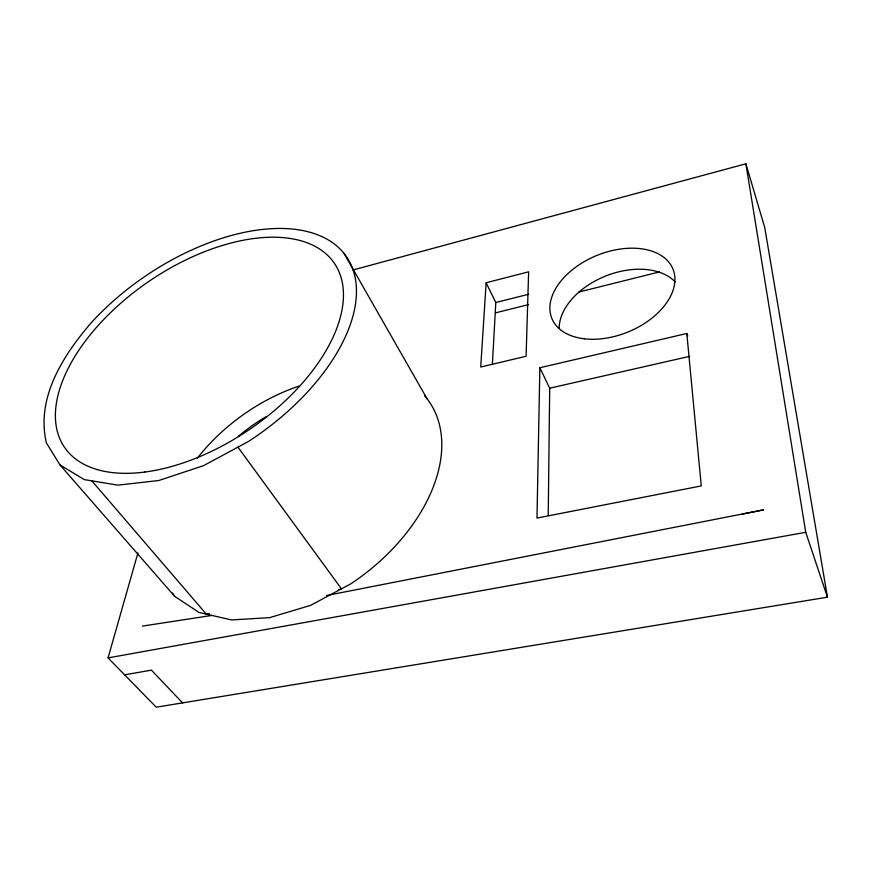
<?xml version="1.0" encoding="UTF-8"?>
<svg xmlns="http://www.w3.org/2000/svg" width="871" height="871" viewBox="0 0 871 871"><rect width="100%" height="100%" fill="white"/><g stroke="black" fill="none" stroke-linecap="round" stroke-linejoin="round"><path stroke-width="1.31" d="M548.229 515.425L549.699 388.194L539.868 367.747L686.816 333.484L687.763 336.032M539.868 367.747L536.982 518.071L701.275 485.92L686.816 333.484M492.387 364.165L495.806 302.531L486.138 282.77L528.632 271.806L526.095 356.272L480.727 367.018L486.138 282.77M353.049 269.956L745.881 163.802L764.705 227.418L827.45 597.19L156.236 707.198L108.058 657.899L137.934 552.9M495.806 302.531L528.643 294.246M495.632 312.82L528.643 304.578M578.812 292.057L659.358 271.948M338.83 589.504L341.465 588.85L237.935 447.139M549.699 388.194L689.56 356.37M742.266 514.086L763.595 509.851L326.462 595.524M91.836 480.846L206.34 614.142L208.986 613.641M108.058 657.899L805.74 532.301L827.45 597.19M124.607 674.829L151.456 670.147L182.594 702.93M142.419 626.097L211.795 615.449M206.34 614.142L209.007 613.815M60.001 464.94L84.247 479.605L117.955 485.147L158.816 480.509L203.542 465.647L248.159 441.651A177.532 97.378 -34.3 0 0 334.192 243.891A177.532 97.378 -34.3 0 0 91.107 322.891C63.006 355.597 35.809 397.851 46.381 442.882L60.001 464.94L174.625 596.297L199.024 612.455L231.457 619.934L269.672 617.637L310.588 605.356L350.632 583.951A160.591 103.595 -35.7 0 0 424.613 395.804M172.469 593.009L174.625 596.297M343.947 253.287L427.138 398.885M745.881 163.802L805.74 532.301M559.171 328.149A64.476 41.579 -21.9 0 1 605.65 276.031A64.476 41.579 -21.9 0 1 675.069 281.801M238.306 436.382A122.125 78.651 -35.6 0 1 265.862 416.85M197.445 458.015A147.743 95.244 -35.7 0 1 298.895 386.114M584.474 338.819A65.379 41.318 -22.2 0 0 674.807 276.804A65.379 41.318 -22.2 0 0 577.919 265.611A65.379 41.318 -22.2 0 0 584.474 338.819M144.662 472.071A163.313 89.506 -34.3 0 0 342.194 282.073A163.313 89.506 -34.3 0 0 111.368 311.829A163.313 89.506 -34.3 0 0 144.662 472.071"/></g></svg>
